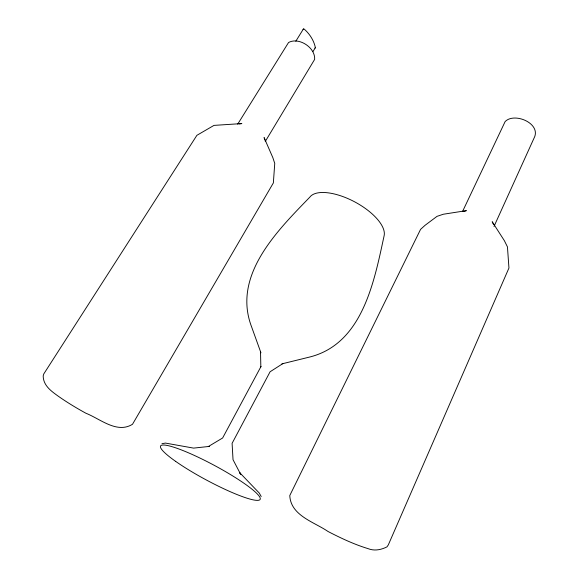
<?xml version="1.0" encoding="UTF-8"?>
<svg xmlns="http://www.w3.org/2000/svg" width="579" height="579" viewBox="0 0 579 579"><rect width="100%" height="100%" fill="white"/><g stroke="black" fill="none" stroke-linecap="round" stroke-linejoin="round"><path stroke-width="0.87" d="M494.003 226.461L534.786 136.463C539.664 122.741 514.101 112.268 505.134 121.576L462.556 211.473M265.262 141.486L314.629 59.42C315.533 47.652 298.916 36.81 288.545 42.52L237.694 124.159M313.051 51.444L315.36 47.637C313.97 40.544 309.577 33.785 304.149 29.059L303.418 28.95L295.811 41.239M303.092 29.493L303.418 28.95M314.99 48.129L315.36 47.637M283.059 363.474L270.089 371.769L232.099 443.326L233.033 459.712L240.357 473.723M463.598 211.559L466.377 210.64L443.304 214.244L437.022 216.351L425.102 225.274L420.571 229.371L289.775 495.552C290.709 515.607 314.086 521.94 328.047 531.5C340.951 538.166 354.153 544.405 368.078 548.639C374.439 551.186 381.011 549.862 386.953 546.88L388.306 544.919L508.948 268.019L507.45 246.878L504.352 240.647L492.193 221.743L493.547 224.449M281.893 363.873L309.02 357.192C362.635 344.252 374.215 281.372 384.101 235.819A42.05 18.144 28.1 0 0 354.008 201.499A42.05 18.144 28.1 0 0 309.852 197.121C277.5 230.551 231.846 275.43 251.641 326.969L260.955 352.828M161.954 443.702L165.442 443.087L193.589 448.11L209.33 446.416L208.302 446.561L222.626 437.992L260.977 366.55L260.839 366.883L260.521 351.591M239.134 123.892L241.848 123.58L213.991 125.39L196.889 135.327L43.794 373.904L43.186 375.894C43.237 385.628 51.401 391.274 58.479 396.347C67.287 402.528 76.508 408.079 85.938 413.254C100.239 418.863 116.922 433.975 132.504 424.269L273.36 182.921L274.75 163.408L272.832 157.618L264.082 137.563L264.936 140.111M240.763 474.505L239.663 472.623L259.262 493.026L261.209 496.543M175.676 461.391A56.496 8.323 28.2 0 0 258.77 500.234A56.496 8.323 28.2 0 0 196.455 456.404A56.496 8.323 28.2 0 0 175.676 461.391"/></g></svg>
